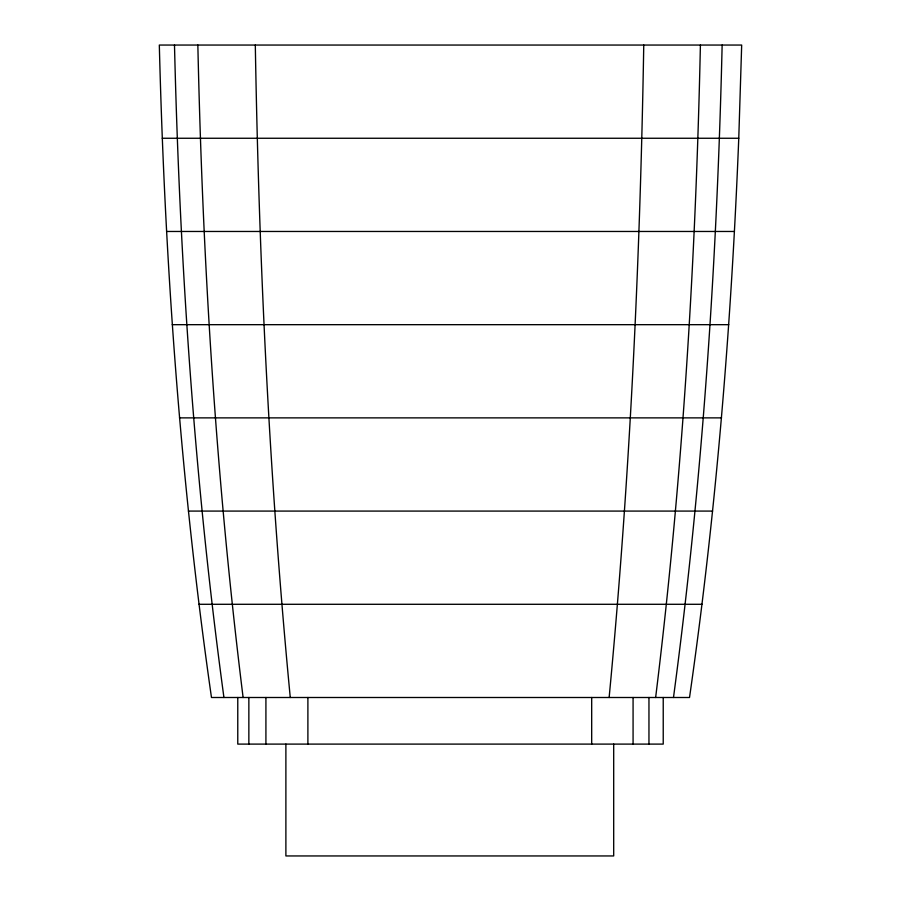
<?xml version="1.0" encoding="UTF-8"?>
<svg xmlns="http://www.w3.org/2000/svg" width="901" height="901" viewBox="0 0 901 901"><rect width="100%" height="100%" fill="white"/><g stroke="black" fill="none" stroke-linecap="round" stroke-linejoin="round"><path stroke-width="1.35" d="M643.753 45.05C640.082 262.844 629.776 480.616 609.132 697.498M700.404 45.05C695.651 263.058 682.294 481.021 655.635 697.498M722.14 45.05C716.982 263.16 702.431 481.202 673.486 697.498M738.764 138.258L741.681 45.05L159.319 45.05C164.86 263.25 180.47 481.371 211.476 697.498L689.524 697.498C716.137 512.151 731.319 325.306 738.764 138.258L162.236 138.258M166.561 231.467L734.439 231.467M172.237 324.675L728.763 324.675M179.468 417.873L721.532 417.873M188.41 511.081L712.59 511.081M198.896 604.289L702.104 604.289M223.932 697.498C194.515 481.235 179.738 263.182 174.49 45.05M243.112 697.498C216.161 481.044 202.657 263.069 197.848 45.05M290.268 697.498C269.422 480.627 259.015 262.855 255.31 45.05M663.226 697.498L663.226 744.102L237.774 744.102L237.774 697.498M648.957 697.498L648.957 744.102M633.076 697.498L633.076 744.102M613.694 744.102L613.694 855.95L285.887 855.95L285.887 744.102M591.687 697.498L591.687 744.102M307.894 697.498L307.894 744.102M265.919 697.498L265.919 744.102M248.856 697.498L248.856 744.102"/></g></svg>
